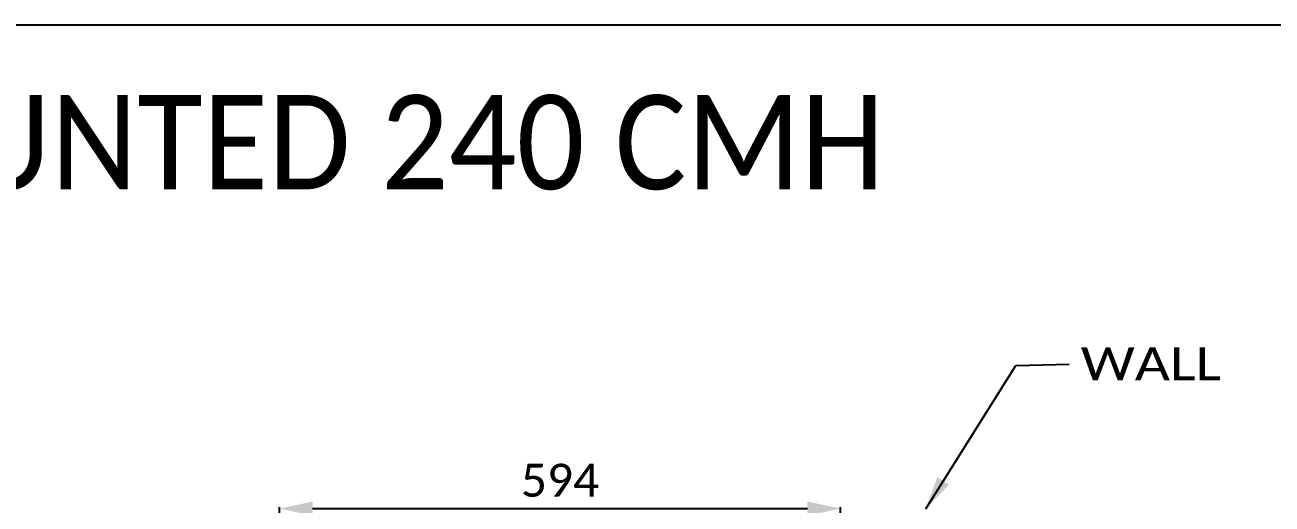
# Model space of a CAD drawing. Header units: millimetres. Extents: x 11802 to 19889, y -472 to 9054.
# Drawn here: x 15328 to 16650, y 8546 to 9054 of the extents above; entities that cross this region are included whole.
import ezdxf
from ezdxf.enums import TextEntityAlignment as Align

# ---------------------------------------------------------------- set-up
doc = ezdxf.new("R2010")
doc.units = ezdxf.units.MM
doc.header["$LTSCALE"] = 307.34
doc.header["$PDMODE"] = 3
doc.header["$PDSIZE"] = 8
doc.layers.get('0').update_dxf_attribs({"linetype": 'CONTINUOUS'})
doc.layers.get('Defpoints').update_dxf_attribs({"linetype": 'CONTINUOUS'})
doc.styles.get("Standard").update_dxf_attribs({"font": 'calibri.ttf'})
doc.dimstyles.new('DIMSTYLE_2', dxfattribs={"dimtxt": 35, "dimasz": 35, "dimexe": 1.5, "dimexo": 1, "dimgap": 0.875, "dimtad": 1, "dimdec": 0, "dimdsep": 46, "dimtxsty": 'Standard', "dimblk": '_FILLED', "dimblk1": '_FILLED', "dimblk2": '_FILLED', "dimcen": 0.09, "dimazin": 2, "dimtp": 0.01, "dimtm": 0.01, "dimtfac": 1, "dimtdec": 0, "dimtofl": 0, "dimtmove": 0, "dimatfit": 3, "dimldrblk": '_FILLED', "dimfxl": 1, "dimtolj": 1, "dimarcsym": 0})
doc.dimstyles.get("Standard").update_dxf_attribs({"dimtxt": 35, "dimasz": 35, "dimexe": 1.5, "dimexo": 1, "dimtad": 1, "dimdsep": 46, "dimtxsty": 'Standard', "dimblk": '_FILLED', "dimblk1": '_FILLED', "dimblk2": '_FILLED', "dimcen": 0.09, "dimazin": 2, "dimtol": 1, "dimtp": 0.01, "dimtm": 0.01, "dimtfac": 1, "dimtofl": 0, "dimtmove": 0, "dimatfit": 3, "dimldrblk": '_FILLED', "dimfxl": 1, "dimtolj": 1, "dimarcsym": 0})

# ---------------------------------------------------------------- blocks, each defined once
blk = doc.blocks.new('_FILLED')
at = {"color": 0, "linetype": 'ByBlock'}
blk.add_solid([(0, 0), (-1, 0.214), (-1, -0.214)], dxfattribs=at)
blk = doc.blocks.new('*D788')
at = {"color": 0, "linetype": 'Continuous', "lineweight": -2}
for p, q in [((15597.6, 8292.8), (15597.6, 8542.2)), ((15632.6, 8540.7), (16157.1, 8540.7)), ((16192.1, 8535.9), (16192.1, 8542.2))]:
    blk.add_line(p, q, dxfattribs=at)
at = {"layer": 'Defpoints', "color": 0}
for p in [(16192.1, 8540.7), (16192.1, 8534.9), (15597.6, 8291.8)]:
    blk.add_point(p, dxfattribs=at)
at = {"color": 0, "linetype": 'ByBlock', "lineweight": -2, "xscale": 35, "yscale": 35, "zscale": 35, "rotation": 180}
blk.add_blockref('_FILLED', (15597.6, 8540.7), dxfattribs=at)
at = {"color": 0, "linetype": 'ByBlock', "lineweight": -2, "xscale": 35, "yscale": 35, "zscale": 35}
blk.add_blockref('_FILLED', (16192.1, 8540.7), dxfattribs=at)
at = {"color": 0, "insert": (15894.8, 8588.3), "char_height": 35, "attachment_point": 2, "line_spacing_factor": 0.9}
blk.add_mtext('\\A1;594', dxfattribs=at)

msp = doc.modelspace()

# ---------------------------------------------------------------- linework, layer by layer
at = {"color": 0, "linetype": 'Continuous'}
msp.add_lwpolyline([(18205.07743, 4777), (12162, 4777), (12162, 9053.78402), (18205.07743, 9053.78402)], close=True, dxfattribs=at)

# ---------------------------------------------------------------- texts
for s, height, width, p, p2 in [('FLOOR MOUNTED 240 CMH', 100, 0.901592, (14626.23219, 8879.42655), (16238.62563, 8879.42655)), ('WALL', 35, 1.169125, (16446.70986, 8676.80493), (16595.562, 8676.80493))]:
    msp.add_text(s, height=height, dxfattribs=dict(at, width=width)).set_placement(p, p2, align=Align.FIT)

# ---------------------------------------------------------------- dimensions: what is measured, and where the dimension line sits
dim = msp.add_linear_dim(base=(16192.0607, 8540.73983), p1=(15597.62094, 8291.82154), p2=(16192.0607, 8534.9217), dimstyle='DIMSTYLE_2', dxfattribs=at)
dim.commit()
dim.dimension.update_dxf_attribs({"geometry": '*D788', "text_midpoint": (15894.80919, 8540.73983), "dimtype": 160})

# ---------------------------------------------------------------- leaders
msp.add_leader([(16282.40452, 8540.55233), (16378.06538, 8692.33839), (16434.38256, 8693.86901)], dimstyle='Standard', override={"dimtad": 0}, dxfattribs=at)

doc.saveas('drawing.dxf')
